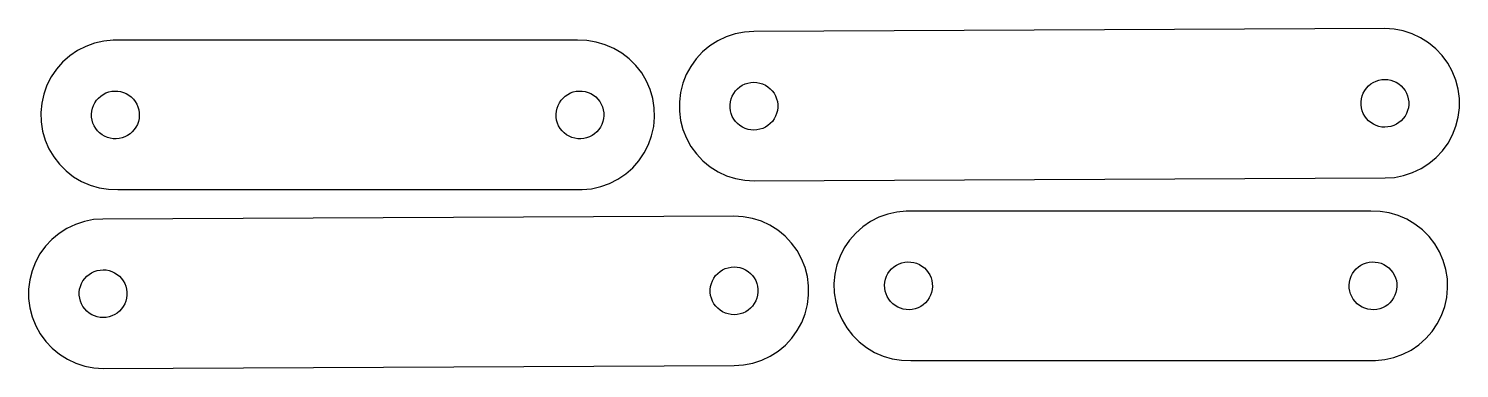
# Model space of a CAD drawing. Extents: x 0.1 to 96, y 0.3 to 23.
import ezdxf

# ---------------------------------------------------------------- set-up
doc = ezdxf.new("R2010")
doc.units = 0
doc.layers.get('0').update_dxf_attribs({"linetype": 'CONTINUOUS'})

msp = doc.modelspace()

# ---------------------------------------------------------------- linework, layer by layer
at = {"color": 7}
for points in [[(92.217661, 22.851636), (91.600573, 22.967686), (90.973859, 23.005447), (48.710232, 22.811984), (48.08369, 22.770977), (47.467204, 22.651625), (46.870549, 22.456017), (46.30313, 22.187229), (45.773854, 21.849324), (45.291113, 21.447806), (44.86249, 20.989026), (44.494746, 20.48001), (44.19372, 19.929056), (43.964106, 19.344602), (43.809547, 18.73599), (43.732492, 18.112786), (43.734186, 17.484983), (43.814498, 16.862203), (43.972246, 16.254381), (44.204955, 15.671254), (44.508894, 15.121824), (44.879288, 14.614766), (45.310332, 14.158244), (45.79519, 13.759266), (46.326227, 13.424155), (46.895077, 13.158387), (47.492768, 12.965911), (48.109863, 12.84989), (48.736628, 12.8121), (91.000233, 13.005563), (91.626806, 13.04657), (92.243275, 13.165922), (92.839898, 13.36153), (93.407337, 13.630319), (93.936594, 13.968223), (94.419403, 14.369713), (94.847966, 14.82851), (95.215758, 15.337526), (95.516773, 15.888593), (95.746406, 16.472906), (95.900937, 17.081546), (95.978023, 17.704721), (95.97633, 18.332666), (95.896007, 18.955333), (95.738211, 19.563155), (95.505561, 20.146282), (95.201557, 20.695712), (94.831179, 21.202809), (94.400116, 21.659304), (93.915289, 22.058281), (93.384268, 22.393364), (92.815387, 22.659189), (92.217661, 22.851636)], [(3.149207, 13.091331), (3.689628, 12.771658), (4.265934, 12.522314), (4.868905, 12.347139), (5.489037, 12.248869), (6.11668, 12.229114), (37.229322, 12.229198), (37.854484, 12.288239), (38.467228, 12.42523), (39.058043, 12.637884), (39.617498, 12.922985), (40.136846, 13.275876), (40.607835, 13.691166), (41.023091, 14.162138), (41.375996, 14.681484), (41.661086, 15.240927), (41.873749, 15.831759), (42.010751, 16.444492), (42.0698, 17.069671), (42.050073, 17.69722), (41.951834, 18.317403), (41.776684, 18.920343), (41.527357, 19.496641), (41.207676, 20.037096), (40.822795, 20.533271), (40.378803, 20.977263), (39.882699, 21.362073), (39.342258, 21.681746), (38.765965, 21.931061), (38.163015, 22.106208), (37.542845, 22.204478), (36.915206, 22.224234), (5.802529, 22.224177), (5.177423, 22.165108), (4.564672, 22.028174), (3.973849, 21.815435), (3.414436, 21.530419), (2.895094, 21.177471), (2.424069, 20.76221), (2.008806, 20.291209), (1.655932, 19.77192), (1.370848, 19.212443), (1.158115, 18.621611), (1.02119, 18.008878), (0.9621, 17.383756), (0.981769, 16.756122), (1.080045, 16.135995), (1.255217, 15.533027), (1.504555, 14.956729), (1.824216, 14.416308), (2.209066, 13.920161), (2.653066, 13.476169), (3.149207, 13.091331)], [(48.329619, 16.261324), (48.138351, 16.32282), (47.956332, 16.40791), (47.786392, 16.515155), (47.63124, 16.642832), (47.493315, 16.788938), (47.374776, 16.951132), (47.277525, 17.127041), (47.20305, 17.313618), (47.152557, 17.508097), (47.126875, 17.707374), (47.126296, 17.908345), (47.150974, 18.107706), (47.200436, 18.302412), (47.273916, 18.489468), (47.370241, 18.665801), (47.487922, 18.828671), (47.625096, 18.97554), (47.779576, 19.104007), (47.948935, 19.21207), (48.130508, 19.298092), (48.321434, 19.360688), (48.518719, 19.398901), (48.719218, 19.412166), (48.919762, 19.399946), (49.117242, 19.362777), (49.308512, 19.301281), (49.49054, 19.216162), (49.660469, 19.108918), (49.815629, 18.981269), (49.953556, 18.835162), (50.072095, 18.672941), (50.169363, 18.497145), (50.243811, 18.310483), (50.294303, 18.116004), (50.320013, 17.916727), (50.320572, 17.715756), (50.295886, 17.516394), (50.246424, 17.321661), (50.172953, 17.134632), (50.076619, 16.9583), (49.958938, 16.79543), (49.821792, 16.648646), (49.667293, 16.520094), (49.497937, 16.412002), (49.316363, 16.325981), (49.125429, 16.263384), (48.92815, 16.2252), (48.727642, 16.211935), (48.527098, 16.224155), (48.329619, 16.261324)], [(90.593204, 16.454759), (90.401975, 16.516255), (90.219965, 16.601345), (90.04996, 16.708618), (89.894878, 16.836267), (89.756903, 16.982402), (89.638333, 17.144595), (89.541161, 17.320476), (89.466657, 17.507053), (89.416125, 17.70156), (89.390499, 17.900809), (89.389943, 18.10178), (89.414601, 18.301142), (89.464035, 18.495875), (89.537563, 18.682904), (89.633809, 18.859264), (89.751529, 19.022106), (89.888732, 19.168975), (90.043133, 19.297471), (90.21252, 19.405534), (90.394144, 19.491555), (90.584999, 19.554152), (90.782354, 19.592336), (90.982842, 19.605601), (91.18335, 19.593381), (91.380889, 19.556212), (91.572117, 19.494716), (91.754125, 19.409626), (91.924034, 19.302381), (92.079214, 19.174704), (92.217189, 19.028598), (92.335759, 18.866376), (92.432948, 18.690608), (92.507435, 18.503918), (92.557868, 18.309467), (92.583579, 18.110162), (92.584149, 17.909191), (92.559491, 17.70983), (92.510057, 17.515096), (92.436529, 17.328068), (92.340184, 17.151735), (92.222563, 16.988865), (92.085377, 16.842081), (91.930957, 16.713529), (91.761572, 16.605466), (91.579948, 16.519444), (91.388994, 16.456848), (91.191738, 16.418635), (90.99125, 16.40537), (90.790742, 16.41759), (90.593204, 16.454759)], [(4.759445, 16.16862), (4.636238, 16.327341), (4.533984, 16.500287), (4.454201, 16.684719), (4.398149, 16.877675), (4.366717, 17.076133), (4.360376, 17.276935), (4.37934, 17.47703), (4.423131, 17.67309), (4.491183, 17.862122), (4.582413, 18.041164), (4.695374, 18.207365), (4.828225, 18.358071), (4.978924, 18.490913), (5.145129, 18.603887), (5.324154, 18.695101), (5.513206, 18.763173), (5.709336, 18.807031), (5.909363, 18.825939), (6.11016, 18.81942)], [(6.11016, 18.819561), (6.30861, 18.78815), (6.501558, 18.732101), (6.685992, 18.652316), (6.858958, 18.550039), (7.017661, 18.426849), (7.159747, 18.28475), (7.282953, 18.126057), (7.385215, 17.953083), (7.464991, 17.76865), (7.52105, 17.575695), (7.552481, 17.377265), (7.558823, 17.176463), (7.539929, 16.976424), (7.496061, 16.780308), (7.428009, 16.591247), (7.336785, 16.412234), (7.223818, 16.246033), (7.090967, 16.095327), (6.940268, 15.962485), (6.77407, 15.849511), (6.595037, 15.758269), (6.405985, 15.690225), (6.209933, 15.646424), (6.009836, 15.627515), (5.809039, 15.63395)], [(35.872095, 16.16862), (35.748973, 16.327341), (35.646704, 16.500287), (35.566858, 16.684748), (35.51084, 16.877618), (35.47938, 17.076133), (35.473059, 17.276991), (35.492018, 17.476974), (35.535822, 17.67309), (35.603855, 17.862151), (35.695128, 18.041108), (35.808031, 18.207337), (35.940932, 18.358071), (36.091636, 18.490942), (36.257857, 18.603859), (36.436819, 18.695129), (36.625905, 18.763173), (36.822016, 18.806946), (37.021999, 18.825855), (37.222859, 18.819702)], [(37.222859, 18.819589), (37.421343, 18.788122), (37.614236, 18.732129), (37.7987, 18.65226), (37.971643, 18.550011), (38.130367, 18.426877), (38.272497, 18.28475), (38.395625, 18.126028), (38.497885, 17.953083), (38.57767, 17.768679), (38.63375, 17.575723), (38.665215, 17.377236), (38.67148, 17.176463), (38.652585, 16.976396), (38.608776, 16.78028), (38.540673, 16.591276), (38.449464, 16.412234), (38.336559, 16.246033), (38.203674, 16.095327), (38.052954, 15.962428), (37.886733, 15.849511), (37.707708, 15.758297), (37.518693, 15.690197), (37.322577, 15.646396), (37.122521, 15.627487), (36.921739, 15.633724), (36.723247, 15.66522), (36.530291, 15.721326), (36.34589, 15.801082), (36.172956, 15.903359), (36.014223, 16.026493), (35.872095, 16.16862)], [(5.809039, 15.633809), (5.610589, 15.665248), (5.417634, 15.721297), (5.233206, 15.801082), (5.060234, 15.903331), (4.901531, 16.026549), (4.759445, 16.16862)], [(56.271597, 1.648856), (56.812016, 1.329183), (57.388323, 1.07984), (57.991293, 0.904665), (58.611426, 0.806395), (59.239068, 0.786639), (90.351712, 0.786724), (90.976873, 0.845765), (91.589617, 0.982756), (92.180433, 1.19541), (92.739887, 1.480511), (93.259235, 1.833402), (93.730225, 2.248692), (94.145481, 2.719664), (94.498386, 3.239009), (94.783475, 3.798458), (94.996138, 4.389291), (95.13314, 5.002023), (95.19219, 5.627202), (95.172462, 6.254751), (95.074224, 6.874935), (94.899074, 7.477874), (94.649747, 8.054172), (94.330066, 8.594628), (93.945185, 9.090802), (93.501193, 9.534794), (93.005089, 9.919604), (92.464647, 10.239278), (91.888355, 10.488593), (91.285404, 10.66374), (90.665235, 10.76201), (90.037595, 10.781765), (58.924918, 10.781709), (58.299813, 10.72264), (57.68706, 10.585705), (57.096239, 10.372966), (56.536824, 10.08795), (56.017485, 9.735003), (55.546458, 9.319741), (55.131197, 8.84874), (54.77832, 8.329452), (54.493236, 7.769974), (54.280506, 7.179142), (54.14358, 6.566409), (54.084491, 5.941287), (54.104162, 5.313653), (54.202434, 4.693526), (54.377607, 4.090558), (54.626945, 3.514261), (54.946606, 2.973833), (55.331456, 2.477687), (55.775456, 2.033695), (56.271597, 1.648856)], [(48.629367, 10.294565), (48.012279, 10.410615), (47.385565, 10.448376), (5.121937, 10.254913), (4.495396, 10.213906), (3.878911, 10.094554), (3.282256, 9.898946), (2.714836, 9.630157), (2.18556, 9.292253), (1.702818, 8.890735), (1.274195, 8.431955), (0.906452, 7.922939), (0.605425, 7.371984), (0.375813, 6.78753), (0.221255, 6.178918), (0.144198, 5.555715), (0.145871, 4.927912), (0.226204, 4.305132), (0.383952, 3.69731), (0.61666, 3.114182), (0.9206, 2.564752), (1.290993, 2.057684), (1.722038, 1.601161), (2.206895, 1.202183), (2.737933, 0.867073), (3.306784, 0.601304), (3.904472, 0.408828), (4.521569, 0.292807), (5.148333, 0.255017), (47.411939, 0.448481), (48.038512, 0.489488), (48.654981, 0.608839), (49.251605, 0.804448), (49.819044, 1.073236), (50.348301, 1.411141), (50.831109, 1.81263), (51.259672, 2.271439), (51.627464, 2.780455), (51.92848, 3.331522), (52.158113, 3.915835), (52.312643, 4.524475), (52.38973, 5.14765), (52.388036, 5.775594), (52.307713, 6.398261), (52.149917, 7.006083), (51.917267, 7.589211), (51.613263, 8.138641), (51.242886, 8.645738), (50.811822, 9.102232), (50.326996, 9.50121), (49.795975, 9.836292), (49.227094, 10.102118), (48.629367, 10.294565)], [(4.741323, 3.704253), (4.550054, 3.765749), (4.368035, 3.850839), (4.198097, 3.958083), (4.042947, 4.085761), (3.90502, 4.231867), (3.786482, 4.39406), (3.689231, 4.569969), (3.614756, 4.756546), (3.564264, 4.951026), (3.538568, 5.150303), (3.538031, 5.351273), (3.562689, 5.550635), (3.612143, 5.74534), (3.685622, 5.932397), (3.781947, 6.10873), (3.899628, 6.2716), (4.036802, 6.418468), (4.191282, 6.546936), (4.360638, 6.654999), (4.542213, 6.74102), (4.733138, 6.803617), (4.930425, 6.84183), (5.130923, 6.855094), (5.331468, 6.842874), (5.528948, 6.805706), (5.720216, 6.744209), (5.902245, 6.659091), (6.072173, 6.551847), (6.227333, 6.424198), (6.36526, 6.278091), (6.483799, 6.11587), (6.581067, 5.940074), (6.655515, 5.753412), (6.706006, 5.558932), (6.731714, 5.359655), (6.732222, 5.158685), (6.707581, 4.959323), (6.658127, 4.76459), (6.584658, 4.577561), (6.488324, 4.401229), (6.370643, 4.238358), (6.233496, 4.091574), (6.078998, 3.963022), (5.909642, 3.854931), (5.728068, 3.76891), (5.537133, 3.706313), (5.339856, 3.668128), (5.139348, 3.654864), (4.938803, 3.667084), (4.741323, 3.704253)], [(47.00491, 3.897688), (46.813682, 3.959184), (46.631671, 4.044274), (46.461666, 4.151547), (46.306585, 4.279196), (46.168609, 4.42533), (46.050039, 4.587524), (45.952867, 4.763404), (45.878363, 4.949982), (45.827831, 5.144489), (45.802206, 5.343738), (45.80165, 5.544708), (45.826307, 5.74407), (45.875742, 5.938804), (45.949269, 6.125832), (46.045515, 6.302193), (46.163236, 6.465035), (46.300438, 6.611904), (46.454839, 6.740399), (46.624226, 6.848462), (46.80585, 6.934484), (46.996706, 6.99708), (47.194061, 7.035265), (47.394549, 7.04853), (47.595056, 7.036309), (47.792595, 6.999141), (47.983823, 6.937644), (48.165831, 6.852554), (48.33574, 6.74531), (48.49092, 6.617633), (48.628895, 6.471526), (48.747466, 6.309305), (48.844654, 6.133537), (48.919141, 5.946847), (48.969574, 5.752396), (48.995285, 5.55309), (48.995855, 5.35212), (48.971197, 5.152758), (48.921763, 4.958025), (48.848236, 4.770996), (48.751891, 4.594664), (48.634269, 4.431793), (48.497084, 4.28501), (48.342663, 4.156457), (48.173279, 4.048394), (47.991655, 3.962373), (47.8007, 3.899776), (47.603444, 3.861563), (47.402956, 3.848299), (47.202448, 3.860519), (47.00491, 3.897688)], [(57.881833, 4.726151), (57.758629, 4.884873), (57.656374, 5.057819), (57.57659, 5.242251), (57.520538, 5.435206), (57.489107, 5.633665), (57.482757, 5.834466), (57.501731, 6.034562), (57.54552, 6.230621), (57.613573, 6.419654), (57.704804, 6.598696), (57.817763, 6.764896), (57.950614, 6.915603), (58.101312, 7.048445), (58.267518, 7.161418), (58.446543, 7.252633), (58.635595, 7.320705), (58.831726, 7.364562), (59.031753, 7.383471), (59.232549, 7.376952)], [(59.232549, 7.377093), (59.430999, 7.345681), (59.623949, 7.289632), (59.808381, 7.209848), (59.981346, 7.10757), (60.140051, 6.98438), (60.282136, 6.842282), (60.405343, 6.683588), (60.507603, 6.510614), (60.587379, 6.326182), (60.64344, 6.133226), (60.674871, 5.934796), (60.681221, 5.733995), (60.662332, 5.533956), (60.618452, 5.33784), (60.5504, 5.148779), (60.459174, 4.969765), (60.346206, 4.803565), (60.213356, 4.652858), (60.062658, 4.520016), (59.89646, 4.407042), (59.717426, 4.3158), (59.528374, 4.247756), (59.332323, 4.203955), (59.132224, 4.185046), (58.931429, 4.191481)], [(88.994485, 4.726151), (88.871363, 4.884873), (88.769094, 5.057819), (88.689248, 5.242279), (88.633229, 5.43515), (88.60177, 5.633665), (88.595448, 5.834522), (88.614408, 6.034505), (88.658212, 6.230621), (88.726244, 6.419682), (88.817518, 6.598639), (88.930421, 6.764868), (89.063322, 6.915603), (89.214026, 7.048473), (89.380246, 7.16139), (89.559209, 7.252661), (89.748295, 7.320705), (89.944406, 7.364477), (90.144388, 7.383386), (90.345249, 7.377234)], [(90.345249, 7.377121), (90.543733, 7.345653), (90.736626, 7.28966), (90.921089, 7.209791), (91.094032, 7.107542), (91.252757, 6.984409), (91.394887, 6.842282), (91.518015, 6.68356), (91.620275, 6.510614), (91.700059, 6.32621), (91.75614, 6.133255), (91.787605, 5.934768), (91.79387, 5.733995), (91.774975, 5.533928), (91.731166, 5.337811), (91.663063, 5.148807), (91.571854, 4.969765), (91.458948, 4.803565), (91.326064, 4.652858), (91.175343, 4.51996), (91.009123, 4.407042), (90.830098, 4.315828), (90.641083, 4.247728), (90.444966, 4.203927), (90.24491, 4.185018), (90.044129, 4.191255), (89.845636, 4.222751), (89.652681, 4.278857), (89.46828, 4.358613), (89.295345, 4.46089), (89.136612, 4.584024), (88.994485, 4.726151)], [(58.931429, 4.19134), (58.732979, 4.22278), (58.540023, 4.278829), (58.355597, 4.358613), (58.182623, 4.460862), (58.023921, 4.58408), (57.881833, 4.726151)]]:
    msp.add_lwpolyline(points, dxfattribs=at)

doc.saveas('drawing.dxf')
